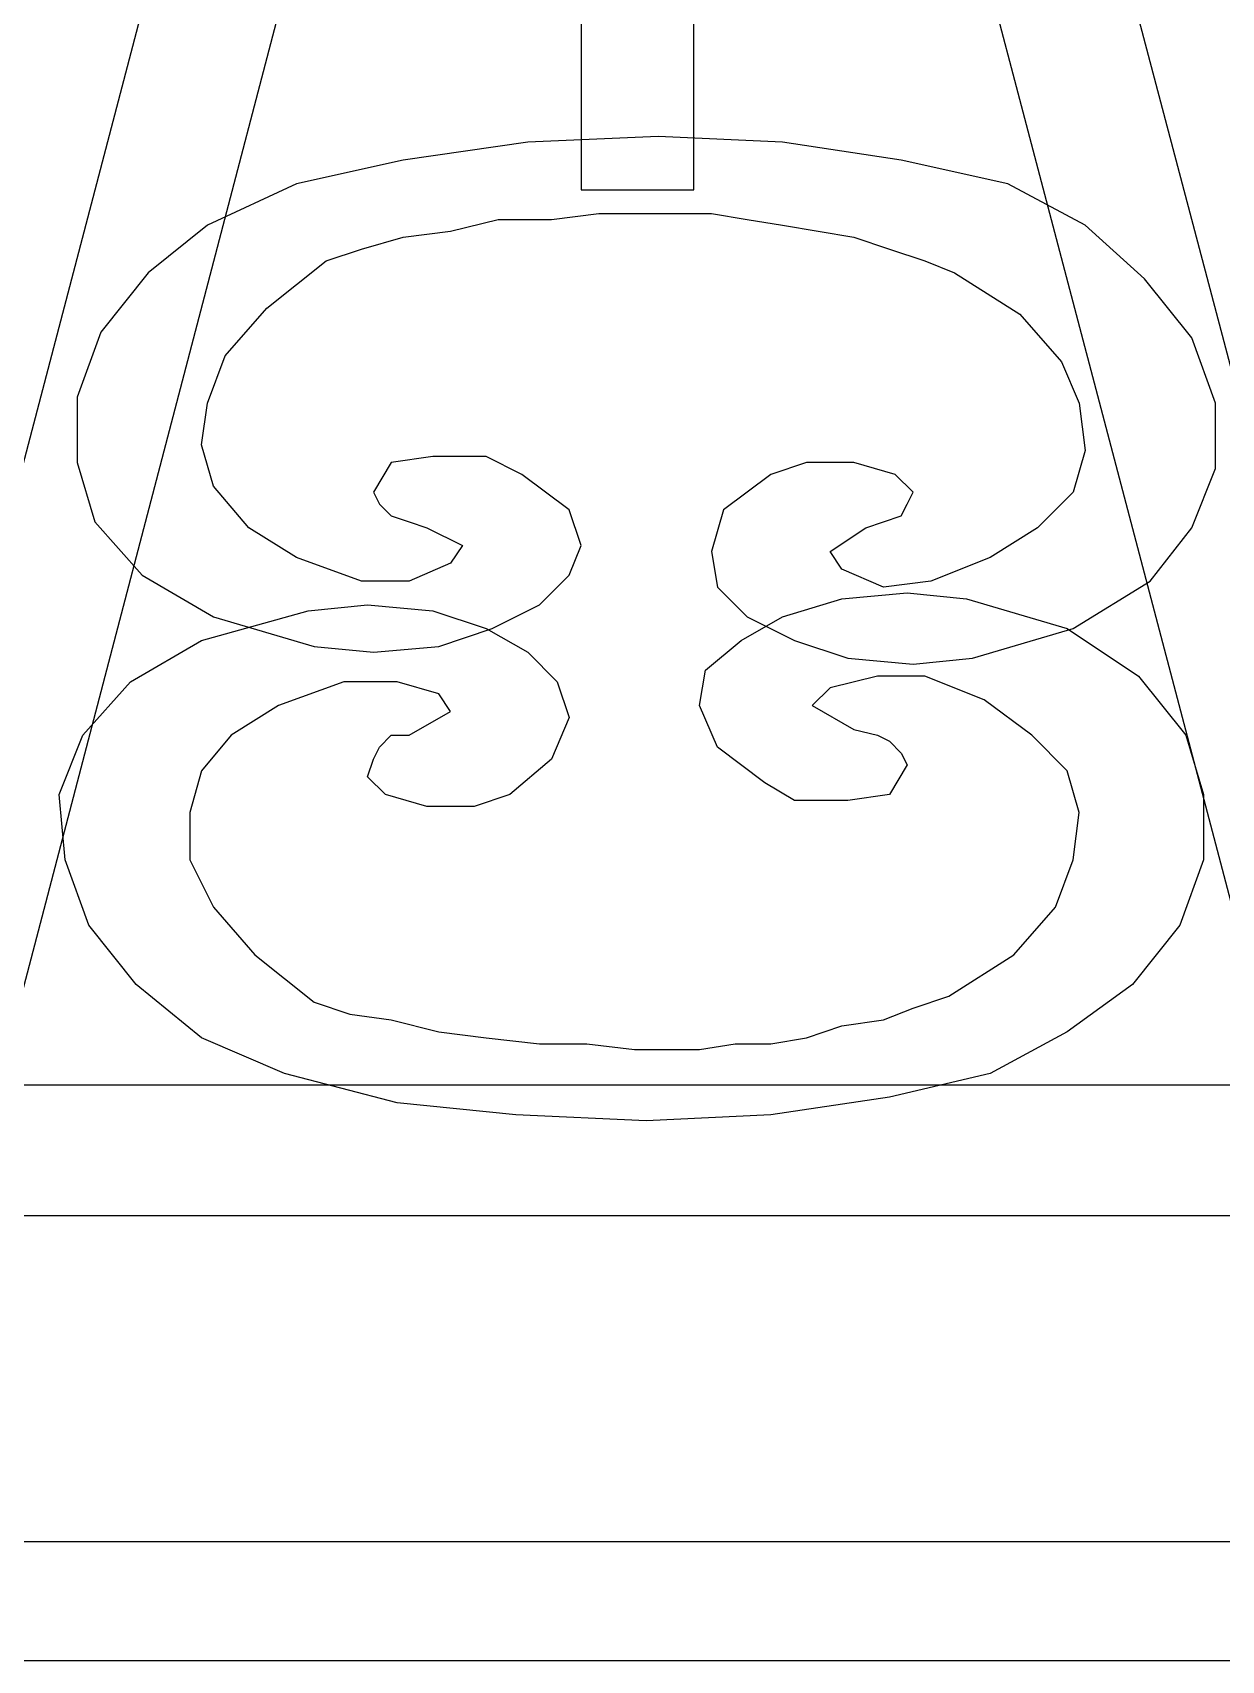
# Model space of a CAD drawing. Header units: centimetres. Extents: x -55 to 54, y -93 to 10.
# Drawn here: x -7.52 to 6.8, y -79.8 to -60.19 of the extents above; entities that cross this region are included whole.
import ezdxf

# ---------------------------------------------------------------- set-up
doc = ezdxf.new("R2010")
doc.units = ezdxf.units.CM
doc.header["$MEASUREMENT"] = 0
doc.layers.add('layer 1', color=7, linetype='Continuous')

msp = doc.modelspace()

# ---------------------------------------------------------------- linework, layer by layer
at = {"layer": 'layer 1', "color": 108}
for points, knots in [([(-9.7678, -7.29396), (-9.7678, -7.29396), (-8.33917, -6.50822), (-8.33917, -6.50822), (-8.33917, -6.50822), (-8.33917, -6.50822), (9.09008, -72.43938), (9.09008, -72.43938), (9.09008, -72.43938), (9.09008, -72.43938), (7.59002, -73.22512), (7.59002, -73.22512), (7.59002, -73.22512), (7.59002, -73.22512), (-9.7678, -7.29396), (-9.7678, -7.29396)], [0, 0, 0, 0, 0.25, 0.25, 0.25, 0.25, 0.5, 0.5, 0.5, 0.5, 0.75, 0.75, 0.75, 0.75, 1, 1, 1, 1]), ([(9.23295, -7.29396), (9.23295, -7.29396), (7.80432, -6.50822), (7.80432, -6.50822), (7.80432, -6.50822), (7.80432, -6.50822), (-9.48207, -72.43938), (-9.48207, -72.43938), (-9.48207, -72.43938), (-9.48207, -72.43938), (-8.05345, -73.29655), (-8.05345, -73.29655), (-8.05345, -73.29655), (-8.05345, -73.29655), (9.23295, -7.29396), (9.23295, -7.29396)], [0, 0, 0, 0, 0.25, 0.25, 0.25, 0.25, 0.5, 0.5, 0.5, 0.5, 0.75, 0.75, 0.75, 0.75, 1, 1, 1, 1]), ([(-0.91031, -41.43816), (-0.91031, -41.43816), (0.44689, -41.43816), (0.44689, -41.43816), (0.44689, -41.43816), (0.44689, -41.43816), (0.44689, -62.08183), (0.44689, -62.08183), (0.44689, -62.08183), (0.44689, -62.08183), (-0.91031, -62.08183), (-0.91031, -62.08183), (-0.91031, -62.08183), (-0.91031, -62.08183), (-0.91031, -41.43816), (-0.91031, -41.43816)], [0, 0, 0, 0, 0.25, 0.25, 0.25, 0.25, 0.5, 0.5, 0.5, 0.5, 0.75, 0.75, 0.75, 0.75, 1, 1, 1, 1]), ([(5.16136, -62.51041), (5.16136, -62.51041), (5.87567, -63.1533), (5.87567, -63.1533), (5.87567, -63.1533), (5.87567, -63.1533), (6.44712, -63.86761), (6.44712, -63.86761), (6.44712, -63.86761), (6.44712, -63.86761), (6.73285, -64.65336), (6.73285, -64.65336), (6.73285, -64.65336), (6.73285, -64.65336), (6.73285, -65.4391), (6.73285, -65.4391), (6.73285, -65.4391), (6.73285, -65.4391), (6.44712, -66.15341), (6.44712, -66.15341), (6.44712, -66.15341), (6.44712, -66.15341), (5.9471, -66.7963), (5.9471, -66.7963), (5.9471, -66.7963), (5.9471, -66.7963), (5.01849, -67.36775), (5.01849, -67.36775), (5.01849, -67.36775), (5.01849, -67.36775), (3.80416, -67.72491), (3.80416, -67.72491), (3.80416, -67.72491), (3.80416, -67.72491), (3.08985, -67.79634), (3.08985, -67.79634), (3.08985, -67.79634), (3.08985, -67.79634), (2.3041, -67.72491), (2.3041, -67.72491), (2.3041, -67.72491), (2.3041, -67.72491), (1.66122, -67.51061), (1.66122, -67.51061), (1.66122, -67.51061), (1.66122, -67.51061), (1.08977, -67.22489), (1.08977, -67.22489), (1.08977, -67.22489), (1.08977, -67.22489), (0.73261, -66.86773), (0.73261, -66.86773), (0.73261, -66.86773), (0.73261, -66.86773), (0.66118, -66.43914), (0.66118, -66.43914), (0.66118, -66.43914), (0.66118, -66.43914), (0.80404, -65.93912), (0.80404, -65.93912), (0.80404, -65.93912), (0.80404, -65.93912), (1.37549, -65.51053), (1.37549, -65.51053), (1.37549, -65.51053), (1.37549, -65.51053), (1.80408, -65.36767), (1.80408, -65.36767), (1.80408, -65.36767), (1.80408, -65.36767), (2.37553, -65.36767), (2.37553, -65.36767), (2.37553, -65.36767), (2.37553, -65.36767), (2.87555, -65.51053), (2.87555, -65.51053), (2.87555, -65.51053), (2.87555, -65.51053), (3.08985, -65.72483), (3.08985, -65.72483), (3.08985, -65.72483), (3.08985, -65.72483), (3.01842, -65.86769), (3.01842, -65.86769), (3.01842, -65.86769), (3.01842, -65.86769), (2.94698, -66.01055), (2.94698, -66.01055), (2.94698, -66.01055), (2.94698, -66.01055), (2.73269, -66.08198), (2.73269, -66.08198), (2.73269, -66.08198), (2.73269, -66.08198), (2.5184, -66.15341), (2.5184, -66.15341), (2.5184, -66.15341), (2.5184, -66.15341), (2.08981, -66.43914), (2.08981, -66.43914), (2.08981, -66.43914), (2.08981, -66.43914), (2.23267, -66.65343), (2.23267, -66.65343), (2.23267, -66.65343), (2.23267, -66.65343), (2.73269, -66.86773), (2.73269, -66.86773), (2.73269, -66.86773), (2.73269, -66.86773), (3.30414, -66.7963), (3.30414, -66.7963), (3.30414, -66.7963), (3.30414, -66.7963), (4.01846, -66.51057), (4.01846, -66.51057), (4.01846, -66.51057), (4.01846, -66.51057), (4.58991, -66.15341), (4.58991, -66.15341), (4.58991, -66.15341), (4.58991, -66.15341), (5.01849, -65.72483), (5.01849, -65.72483), (5.01849, -65.72483), (5.01849, -65.72483), (5.16136, -65.22481), (5.16136, -65.22481), (5.16136, -65.22481), (5.16136, -65.22481), (5.08993, -64.65336), (5.08993, -64.65336), (5.08993, -64.65336), (5.08993, -64.65336), (4.87563, -64.15334), (4.87563, -64.15334), (4.87563, -64.15334), (4.87563, -64.15334), (4.37561, -63.58189), (4.37561, -63.58189), (4.37561, -63.58189), (4.37561, -63.58189), (3.58987, -63.08187), (3.58987, -63.08187), (3.58987, -63.08187), (3.58987, -63.08187), (3.23271, -62.939), (3.23271, -62.939), (3.23271, -62.939), (3.23271, -62.939), (2.80412, -62.79614), (2.80412, -62.79614), (2.80412, -62.79614), (2.80412, -62.79614), (2.37553, -62.65328), (2.37553, -62.65328), (2.37553, -62.65328), (2.37553, -62.65328), (1.94695, -62.58185), (1.94695, -62.58185), (1.94695, -62.58185), (1.94695, -62.58185), (1.51836, -62.51041), (1.51836, -62.51041), (1.51836, -62.51041), (1.51836, -62.51041), (1.08977, -62.43898), (1.08977, -62.43898), (1.08977, -62.43898), (1.08977, -62.43898), (0.66118, -62.36755), (0.66118, -62.36755), (0.66118, -62.36755), (0.66118, -62.36755), (0.30402, -62.36755), (0.30402, -62.36755), (0.30402, -62.36755), (0.30402, -62.36755), (0.30402, -62.36755), (0.30402, -62.36755), (0.30402, -62.36755), (0.30402, -62.36755), (0.30402, -62.36755), (0.30402, -62.36755), (0.30402, -62.36755), (0.30402, -62.36755), (0.30402, -62.36755), (0.30402, -62.36755), (0.30402, -62.36755), (0.30402, -62.36755), (0.30402, -62.36755), (0.30402, -62.36755), (0.30402, -62.36755), (0.30402, -62.36755), (-0.196, -62.36755), (-0.196, -62.36755), (-0.196, -62.36755), (-0.196, -62.36755), (-0.69602, -62.36755), (-0.69602, -62.36755), (-0.69602, -62.36755), (-0.69602, -62.36755), (-1.26747, -62.43898), (-1.26747, -62.43898), (-1.26747, -62.43898), (-1.26747, -62.43898), (-1.91035, -62.43898), (-1.91035, -62.43898), (-1.91035, -62.43898), (-1.91035, -62.43898), (-2.4818, -62.58185), (-2.4818, -62.58185), (-2.4818, -62.58185), (-2.4818, -62.58185), (-3.05325, -62.65328), (-3.05325, -62.65328), (-3.05325, -62.65328), (-3.05325, -62.65328), (-3.55327, -62.79614), (-3.55327, -62.79614), (-3.55327, -62.79614), (-3.55327, -62.79614), (-3.98186, -62.939), (-3.98186, -62.939), (-3.98186, -62.939), (-3.98186, -62.939), (-4.69617, -63.51045), (-4.69617, -63.51045), (-4.69617, -63.51045), (-4.69617, -63.51045), (-5.19619, -64.08191), (-5.19619, -64.08191), (-5.19619, -64.08191), (-5.19619, -64.08191), (-5.41049, -64.65336), (-5.41049, -64.65336), (-5.41049, -64.65336), (-5.41049, -64.65336), (-5.48192, -65.15338), (-5.48192, -65.15338), (-5.48192, -65.15338), (-5.48192, -65.15338), (-5.33905, -65.6534), (-5.33905, -65.6534), (-5.33905, -65.6534), (-5.33905, -65.6534), (-4.91047, -66.15341), (-4.91047, -66.15341), (-4.91047, -66.15341), (-4.91047, -66.15341), (-4.33902, -66.51057), (-4.33902, -66.51057), (-4.33902, -66.51057), (-4.33902, -66.51057), (-3.55327, -66.7963), (-3.55327, -66.7963), (-3.55327, -66.7963), (-3.55327, -66.7963), (-2.98182, -66.7963), (-2.98182, -66.7963), (-2.98182, -66.7963), (-2.98182, -66.7963), (-2.4818, -66.582), (-2.4818, -66.582), (-2.4818, -66.582), (-2.4818, -66.582), (-2.33894, -66.36771), (-2.33894, -66.36771), (-2.33894, -66.36771), (-2.33894, -66.36771), (-2.76753, -66.15341), (-2.76753, -66.15341), (-2.76753, -66.15341), (-2.76753, -66.15341), (-2.98182, -66.08198), (-2.98182, -66.08198), (-2.98182, -66.08198), (-2.98182, -66.08198), (-3.19611, -66.01055), (-3.19611, -66.01055), (-3.19611, -66.01055), (-3.19611, -66.01055), (-3.33898, -65.86769), (-3.33898, -65.86769), (-3.33898, -65.86769), (-3.33898, -65.86769), (-3.41041, -65.72483), (-3.41041, -65.72483), (-3.41041, -65.72483), (-3.41041, -65.72483), (-3.19611, -65.36767), (-3.19611, -65.36767), (-3.19611, -65.36767), (-3.19611, -65.36767), (-2.69609, -65.29624), (-2.69609, -65.29624), (-2.69609, -65.29624), (-2.69609, -65.29624), (-2.05321, -65.29624), (-2.05321, -65.29624), (-2.05321, -65.29624), (-2.05321, -65.29624), (-1.62462, -65.51053), (-1.62462, -65.51053), (-1.62462, -65.51053), (-1.62462, -65.51053), (-1.05317, -65.93912), (-1.05317, -65.93912), (-1.05317, -65.93912), (-1.05317, -65.93912), (-0.91031, -66.36771), (-0.91031, -66.36771), (-0.91031, -66.36771), (-0.91031, -66.36771), (-1.05317, -66.72487), (-1.05317, -66.72487), (-1.05317, -66.72487), (-1.05317, -66.72487), (-1.41033, -67.08202), (-1.41033, -67.08202), (-1.41033, -67.08202), (-1.41033, -67.08202), (-1.98178, -67.36775), (-1.98178, -67.36775), (-1.98178, -67.36775), (-1.98178, -67.36775), (-2.62466, -67.58204), (-2.62466, -67.58204), (-2.62466, -67.58204), (-2.62466, -67.58204), (-3.41041, -67.65347), (-3.41041, -67.65347), (-3.41041, -67.65347), (-3.41041, -67.65347), (-4.12472, -67.58204), (-4.12472, -67.58204), (-4.12472, -67.58204), (-4.12472, -67.58204), (-5.33905, -67.22489), (-5.33905, -67.22489), (-5.33905, -67.22489), (-5.33905, -67.22489), (-6.19623, -66.72487), (-6.19623, -66.72487), (-6.19623, -66.72487), (-6.19623, -66.72487), (-6.76768, -66.08198), (-6.76768, -66.08198), (-6.76768, -66.08198), (-6.76768, -66.08198), (-6.98198, -65.36767), (-6.98198, -65.36767), (-6.98198, -65.36767), (-6.98198, -65.36767), (-6.98198, -64.58192), (-6.98198, -64.58192), (-6.98198, -64.58192), (-6.98198, -64.58192), (-6.69625, -63.79618), (-6.69625, -63.79618), (-6.69625, -63.79618), (-6.69625, -63.79618), (-6.1248, -63.08187), (-6.1248, -63.08187), (-6.1248, -63.08187), (-6.1248, -63.08187), (-5.41049, -62.51041), (-5.41049, -62.51041), (-5.41049, -62.51041), (-5.41049, -62.51041), (-4.33902, -62.0104), (-4.33902, -62.0104), (-4.33902, -62.0104), (-4.33902, -62.0104), (-3.05325, -61.72467), (-3.05325, -61.72467), (-3.05325, -61.72467), (-3.05325, -61.72467), (-1.55319, -61.51038), (-1.55319, -61.51038), (-1.55319, -61.51038), (-1.55319, -61.51038), (0.0183, -61.43894), (0.0183, -61.43894), (0.0183, -61.43894), (0.0183, -61.43894), (1.51836, -61.51038), (1.51836, -61.51038), (1.51836, -61.51038), (1.51836, -61.51038), (2.94698, -61.72467), (2.94698, -61.72467), (2.94698, -61.72467), (2.94698, -61.72467), (4.23275, -62.0104), (4.23275, -62.0104), (4.23275, -62.0104), (4.23275, -62.0104), (5.16136, -62.51041), (5.16136, -62.51041)], [0, 0, 0, 0, 0.01, 0.01, 0.01, 0.01, 0.02, 0.02, 0.02, 0.02, 0.03, 0.03, 0.03, 0.03, 0.04, 0.04, 0.04, 0.04, 0.05, 0.05, 0.05, 0.05, 0.06, 0.06, 0.06, 0.06, 0.07, 0.07, 0.07, 0.07, 0.08, 0.08, 0.08, 0.08, 0.09, 0.09, 0.09, 0.09, 0.1, 0.1, 0.1, 0.1, 0.11, 0.11, 0.11, 0.11, 0.12, 0.12, 0.12, 0.12, 0.13, 0.13, 0.13, 0.13, 0.14, 0.14, 0.14, 0.14, 0.15, 0.15, 0.15, 0.15, 0.16, 0.16, 0.16, 0.16, 0.17, 0.17, 0.17, 0.17, 0.18, 0.18, 0.18, 0.18, 0.19, 0.19, 0.19, 0.19, 0.2, 0.2, 0.2, 0.2, 0.21, 0.21, 0.21, 0.21, 0.22, 0.22, 0.22, 0.22, 0.23, 0.23, 0.23, 0.23, 0.24, 0.24, 0.24, 0.24, 0.25, 0.25, 0.25, 0.25, 0.26, 0.26, 0.26, 0.26, 0.27, 0.27, 0.27, 0.27, 0.28, 0.28, 0.28, 0.28, 0.29, 0.29, 0.29, 0.29, 0.3, 0.3, 0.3, 0.3, 0.31, 0.31, 0.31, 0.31, 0.32, 0.32, 0.32, 0.32, 0.33, 0.33, 0.33, 0.33, 0.34, 0.34, 0.34, 0.34, 0.35, 0.35, 0.35, 0.35, 0.36, 0.36, 0.36, 0.36, 0.37, 0.37, 0.37, 0.37, 0.38, 0.38, 0.38, 0.38, 0.39, 0.39, 0.39, 0.39, 0.4, 0.4, 0.4, 0.4, 0.41, 0.41, 0.41, 0.41, 0.42, 0.42, 0.42, 0.42, 0.43, 0.43, 0.43, 0.43, 0.44, 0.44, 0.44, 0.44, 0.45, 0.45, 0.45, 0.45, 0.46, 0.46, 0.46, 0.46, 0.47, 0.47, 0.47, 0.47, 0.48, 0.48, 0.48, 0.48, 0.49, 0.49, 0.49, 0.49, 0.5, 0.5, 0.5, 0.5, 0.51, 0.51, 0.51, 0.51, 0.52, 0.52, 0.52, 0.52, 0.53, 0.53, 0.53, 0.53, 0.54, 0.54, 0.54, 0.54, 0.55, 0.55, 0.55, 0.55, 0.56, 0.56, 0.56, 0.56, 0.57, 0.57, 0.57, 0.57, 0.58, 0.58, 0.58, 0.58, 0.59, 0.59, 0.59, 0.59, 0.6, 0.6, 0.6, 0.6, 0.61, 0.61, 0.61, 0.61, 0.62, 0.62, 0.62, 0.62, 0.63, 0.63, 0.63, 0.63, 0.64, 0.64, 0.64, 0.64, 0.65, 0.65, 0.65, 0.65, 0.66, 0.66, 0.66, 0.66, 0.67, 0.67, 0.67, 0.67, 0.68, 0.68, 0.68, 0.68, 0.69, 0.69, 0.69, 0.69, 0.7, 0.7, 0.7, 0.7, 0.71, 0.71, 0.71, 0.71, 0.72, 0.72, 0.72, 0.72, 0.73, 0.73, 0.73, 0.73, 0.74, 0.74, 0.74, 0.74, 0.75, 0.75, 0.75, 0.75, 0.76, 0.76, 0.76, 0.76, 0.77, 0.77, 0.77, 0.77, 0.78, 0.78, 0.78, 0.78, 0.79, 0.79, 0.79, 0.79, 0.8, 0.8, 0.8, 0.8, 0.81, 0.81, 0.81, 0.81, 0.82, 0.82, 0.82, 0.82, 0.83, 0.83, 0.83, 0.83, 0.84, 0.84, 0.84, 0.84, 0.85, 0.85, 0.85, 0.85, 0.86, 0.86, 0.86, 0.86, 0.87, 0.87, 0.87, 0.87, 0.88, 0.88, 0.88, 0.88, 0.89, 0.89, 0.89, 0.89, 0.9, 0.9, 0.9, 0.9, 0.91, 0.91, 0.91, 0.91, 0.92, 0.92, 0.92, 0.92, 0.93, 0.93, 0.93, 0.93, 0.94, 0.94, 0.94, 0.94, 0.95, 0.95, 0.95, 0.95, 0.96, 0.96, 0.96, 0.96, 0.97, 0.97, 0.97, 0.97, 0.98, 0.98, 0.98, 0.98, 0.99, 0.99, 0.99, 0.99, 1, 1, 1, 1]), ([(4.94706, -72.22508), (4.94706, -72.22508), (5.73281, -71.65363), (5.73281, -71.65363), (5.73281, -71.65363), (5.73281, -71.65363), (6.30426, -70.93932), (6.30426, -70.93932), (6.30426, -70.93932), (6.30426, -70.93932), (6.58998, -70.15357), (6.58998, -70.15357), (6.58998, -70.15357), (6.58998, -70.15357), (6.58998, -69.36783), (6.58998, -69.36783), (6.58998, -69.36783), (6.58998, -69.36783), (6.37569, -68.65351), (6.37569, -68.65351), (6.37569, -68.65351), (6.37569, -68.65351), (5.80424, -67.9392), (5.80424, -67.9392), (5.80424, -67.9392), (5.80424, -67.9392), (4.94706, -67.36775), (4.94706, -67.36775), (4.94706, -67.36775), (4.94706, -67.36775), (3.73273, -67.01059), (3.73273, -67.01059), (3.73273, -67.01059), (3.73273, -67.01059), (3.01842, -66.93916), (3.01842, -66.93916), (3.01842, -66.93916), (3.01842, -66.93916), (2.23267, -67.01059), (2.23267, -67.01059), (2.23267, -67.01059), (2.23267, -67.01059), (1.51836, -67.22489), (1.51836, -67.22489), (1.51836, -67.22489), (1.51836, -67.22489), (1.01834, -67.51061), (1.01834, -67.51061), (1.01834, -67.51061), (1.01834, -67.51061), (0.58975, -67.86777), (0.58975, -67.86777), (0.58975, -67.86777), (0.58975, -67.86777), (0.51832, -68.29636), (0.51832, -68.29636), (0.51832, -68.29636), (0.51832, -68.29636), (0.73261, -68.79638), (0.73261, -68.79638), (0.73261, -68.79638), (0.73261, -68.79638), (1.30406, -69.22496), (1.30406, -69.22496), (1.30406, -69.22496), (1.30406, -69.22496), (1.66122, -69.43926), (1.66122, -69.43926), (1.66122, -69.43926), (1.66122, -69.43926), (2.3041, -69.43926), (2.3041, -69.43926), (2.3041, -69.43926), (2.3041, -69.43926), (2.80412, -69.36783), (2.80412, -69.36783), (2.80412, -69.36783), (2.80412, -69.36783), (3.01842, -69.01067), (3.01842, -69.01067), (3.01842, -69.01067), (3.01842, -69.01067), (2.94698, -68.86781), (2.94698, -68.86781), (2.94698, -68.86781), (2.94698, -68.86781), (2.80412, -68.72494), (2.80412, -68.72494), (2.80412, -68.72494), (2.80412, -68.72494), (2.66126, -68.65351), (2.66126, -68.65351), (2.66126, -68.65351), (2.66126, -68.65351), (2.37553, -68.58208), (2.37553, -68.58208), (2.37553, -68.58208), (2.37553, -68.58208), (1.87551, -68.29636), (1.87551, -68.29636), (1.87551, -68.29636), (1.87551, -68.29636), (2.08981, -68.08206), (2.08981, -68.08206), (2.08981, -68.08206), (2.08981, -68.08206), (2.66126, -67.9392), (2.66126, -67.9392), (2.66126, -67.9392), (2.66126, -67.9392), (3.23271, -67.9392), (3.23271, -67.9392), (3.23271, -67.9392), (3.23271, -67.9392), (3.94702, -68.22492), (3.94702, -68.22492), (3.94702, -68.22492), (3.94702, -68.22492), (4.51847, -68.65351), (4.51847, -68.65351), (4.51847, -68.65351), (4.51847, -68.65351), (4.94706, -69.0821), (4.94706, -69.0821), (4.94706, -69.0821), (4.94706, -69.0821), (5.08993, -69.58212), (5.08993, -69.58212), (5.08993, -69.58212), (5.08993, -69.58212), (5.01849, -70.15357), (5.01849, -70.15357), (5.01849, -70.15357), (5.01849, -70.15357), (4.8042, -70.72502), (4.8042, -70.72502), (4.8042, -70.72502), (4.8042, -70.72502), (4.30418, -71.29647), (4.30418, -71.29647), (4.30418, -71.29647), (4.30418, -71.29647), (3.51844, -71.79649), (3.51844, -71.79649), (3.51844, -71.79649), (3.51844, -71.79649), (3.08985, -71.93936), (3.08985, -71.93936), (3.08985, -71.93936), (3.08985, -71.93936), (2.73269, -72.08222), (2.73269, -72.08222), (2.73269, -72.08222), (2.73269, -72.08222), (2.23267, -72.15365), (2.23267, -72.15365), (2.23267, -72.15365), (2.23267, -72.15365), (1.80408, -72.29651), (1.80408, -72.29651), (1.80408, -72.29651), (1.80408, -72.29651), (1.37549, -72.36794), (1.37549, -72.36794), (1.37549, -72.36794), (1.37549, -72.36794), (0.94691, -72.36794), (0.94691, -72.36794), (0.94691, -72.36794), (0.94691, -72.36794), (0.51832, -72.43938), (0.51832, -72.43938), (0.51832, -72.43938), (0.51832, -72.43938), (0.16116, -72.43938), (0.16116, -72.43938), (0.16116, -72.43938), (0.16116, -72.43938), (0.16116, -72.43938), (0.16116, -72.43938), (0.16116, -72.43938), (0.16116, -72.43938), (0.16116, -72.43938), (0.16116, -72.43938), (0.16116, -72.43938), (0.16116, -72.43938), (0.16116, -72.43938), (0.16116, -72.43938), (0.16116, -72.43938), (0.16116, -72.43938), (0.16116, -72.43938), (0.16116, -72.43938), (0.16116, -72.43938), (0.16116, -72.43938), (-0.26743, -72.43938), (-0.26743, -72.43938), (-0.26743, -72.43938), (-0.26743, -72.43938), (-0.83888, -72.36794), (-0.83888, -72.36794), (-0.83888, -72.36794), (-0.83888, -72.36794), (-1.41033, -72.36794), (-1.41033, -72.36794), (-1.41033, -72.36794), (-1.41033, -72.36794), (-2.05321, -72.29651), (-2.05321, -72.29651), (-2.05321, -72.29651), (-2.05321, -72.29651), (-2.62466, -72.22508), (-2.62466, -72.22508), (-2.62466, -72.22508), (-2.62466, -72.22508), (-3.19611, -72.08222), (-3.19611, -72.08222), (-3.19611, -72.08222), (-3.19611, -72.08222), (-3.69613, -72.01079), (-3.69613, -72.01079), (-3.69613, -72.01079), (-3.69613, -72.01079), (-4.12472, -71.86792), (-4.12472, -71.86792), (-4.12472, -71.86792), (-4.12472, -71.86792), (-4.83904, -71.29647), (-4.83904, -71.29647), (-4.83904, -71.29647), (-4.83904, -71.29647), (-5.33905, -70.72502), (-5.33905, -70.72502), (-5.33905, -70.72502), (-5.33905, -70.72502), (-5.62478, -70.15357), (-5.62478, -70.15357), (-5.62478, -70.15357), (-5.62478, -70.15357), (-5.62478, -69.58212), (-5.62478, -69.58212), (-5.62478, -69.58212), (-5.62478, -69.58212), (-5.48192, -69.0821), (-5.48192, -69.0821), (-5.48192, -69.0821), (-5.48192, -69.0821), (-5.12476, -68.65351), (-5.12476, -68.65351), (-5.12476, -68.65351), (-5.12476, -68.65351), (-4.55331, -68.29636), (-4.55331, -68.29636), (-4.55331, -68.29636), (-4.55331, -68.29636), (-3.76756, -68.01063), (-3.76756, -68.01063), (-3.76756, -68.01063), (-3.76756, -68.01063), (-3.12468, -68.01063), (-3.12468, -68.01063), (-3.12468, -68.01063), (-3.12468, -68.01063), (-2.62466, -68.15349), (-2.62466, -68.15349), (-2.62466, -68.15349), (-2.62466, -68.15349), (-2.4818, -68.36779), (-2.4818, -68.36779), (-2.4818, -68.36779), (-2.4818, -68.36779), (-2.98182, -68.65351), (-2.98182, -68.65351), (-2.98182, -68.65351), (-2.98182, -68.65351), (-3.19611, -68.65351), (-3.19611, -68.65351), (-3.19611, -68.65351), (-3.19611, -68.65351), (-3.33898, -68.79638), (-3.33898, -68.79638), (-3.33898, -68.79638), (-3.33898, -68.79638), (-3.41041, -68.93924), (-3.41041, -68.93924), (-3.41041, -68.93924), (-3.41041, -68.93924), (-3.48184, -69.15353), (-3.48184, -69.15353), (-3.48184, -69.15353), (-3.48184, -69.15353), (-3.26755, -69.36783), (-3.26755, -69.36783), (-3.26755, -69.36783), (-3.26755, -69.36783), (-2.76753, -69.51069), (-2.76753, -69.51069), (-2.76753, -69.51069), (-2.76753, -69.51069), (-2.19607, -69.51069), (-2.19607, -69.51069), (-2.19607, -69.51069), (-2.19607, -69.51069), (-1.76749, -69.36783), (-1.76749, -69.36783), (-1.76749, -69.36783), (-1.76749, -69.36783), (-1.26747, -68.93924), (-1.26747, -68.93924), (-1.26747, -68.93924), (-1.26747, -68.93924), (-1.05317, -68.43922), (-1.05317, -68.43922), (-1.05317, -68.43922), (-1.05317, -68.43922), (-1.19604, -68.01063), (-1.19604, -68.01063), (-1.19604, -68.01063), (-1.19604, -68.01063), (-1.55319, -67.65347), (-1.55319, -67.65347), (-1.55319, -67.65347), (-1.55319, -67.65347), (-2.05321, -67.36775), (-2.05321, -67.36775), (-2.05321, -67.36775), (-2.05321, -67.36775), (-2.69609, -67.15345), (-2.69609, -67.15345), (-2.69609, -67.15345), (-2.69609, -67.15345), (-3.48184, -67.08202), (-3.48184, -67.08202), (-3.48184, -67.08202), (-3.48184, -67.08202), (-4.19615, -67.15345), (-4.19615, -67.15345), (-4.19615, -67.15345), (-4.19615, -67.15345), (-5.48192, -67.51061), (-5.48192, -67.51061), (-5.48192, -67.51061), (-5.48192, -67.51061), (-6.33909, -68.01063), (-6.33909, -68.01063), (-6.33909, -68.01063), (-6.33909, -68.01063), (-6.91055, -68.65351), (-6.91055, -68.65351), (-6.91055, -68.65351), (-6.91055, -68.65351), (-7.19627, -69.36783), (-7.19627, -69.36783), (-7.19627, -69.36783), (-7.19627, -69.36783), (-7.12484, -70.15357), (-7.12484, -70.15357), (-7.12484, -70.15357), (-7.12484, -70.15357), (-6.83911, -70.93932), (-6.83911, -70.93932), (-6.83911, -70.93932), (-6.83911, -70.93932), (-6.26766, -71.65363), (-6.26766, -71.65363), (-6.26766, -71.65363), (-6.26766, -71.65363), (-5.48192, -72.29651), (-5.48192, -72.29651), (-5.48192, -72.29651), (-5.48192, -72.29651), (-4.48188, -72.7251), (-4.48188, -72.7251), (-4.48188, -72.7251), (-4.48188, -72.7251), (-3.12468, -73.08226), (-3.12468, -73.08226), (-3.12468, -73.08226), (-3.12468, -73.08226), (-1.69605, -73.22512), (-1.69605, -73.22512), (-1.69605, -73.22512), (-1.69605, -73.22512), (-0.12456, -73.29655), (-0.12456, -73.29655), (-0.12456, -73.29655), (-0.12456, -73.29655), (1.37549, -73.22512), (1.37549, -73.22512), (1.37549, -73.22512), (1.37549, -73.22512), (2.80412, -73.01083), (2.80412, -73.01083), (2.80412, -73.01083), (2.80412, -73.01083), (4.01846, -72.7251), (4.01846, -72.7251), (4.01846, -72.7251), (4.01846, -72.7251), (4.94706, -72.22508), (4.94706, -72.22508)], [0, 0, 0, 0, 0.01, 0.01, 0.01, 0.01, 0.02, 0.02, 0.02, 0.02, 0.03, 0.03, 0.03, 0.03, 0.04, 0.04, 0.04, 0.04, 0.05, 0.05, 0.05, 0.05, 0.06, 0.06, 0.06, 0.06, 0.07, 0.07, 0.07, 0.07, 0.08, 0.08, 0.08, 0.08, 0.09, 0.09, 0.09, 0.09, 0.1, 0.1, 0.1, 0.1, 0.11, 0.11, 0.11, 0.11, 0.12, 0.12, 0.12, 0.12, 0.13, 0.13, 0.13, 0.13, 0.14, 0.14, 0.14, 0.14, 0.15, 0.15, 0.15, 0.15, 0.16, 0.16, 0.16, 0.16, 0.17, 0.17, 0.17, 0.17, 0.18, 0.18, 0.18, 0.18, 0.19, 0.19, 0.19, 0.19, 0.2, 0.2, 0.2, 0.2, 0.21, 0.21, 0.21, 0.21, 0.22, 0.22, 0.22, 0.22, 0.23, 0.23, 0.23, 0.23, 0.24, 0.24, 0.24, 0.24, 0.25, 0.25, 0.25, 0.25, 0.26, 0.26, 0.26, 0.26, 0.27, 0.27, 0.27, 0.27, 0.28, 0.28, 0.28, 0.28, 0.29, 0.29, 0.29, 0.29, 0.3, 0.3, 0.3, 0.3, 0.31, 0.31, 0.31, 0.31, 0.32, 0.32, 0.32, 0.32, 0.33, 0.33, 0.33, 0.33, 0.34, 0.34, 0.34, 0.34, 0.35, 0.35, 0.35, 0.35, 0.36, 0.36, 0.36, 0.36, 0.37, 0.37, 0.37, 0.37, 0.38, 0.38, 0.38, 0.38, 0.39, 0.39, 0.39, 0.39, 0.4, 0.4, 0.4, 0.4, 0.41, 0.41, 0.41, 0.41, 0.42, 0.42, 0.42, 0.42, 0.43, 0.43, 0.43, 0.43, 0.44, 0.44, 0.44, 0.44, 0.45, 0.45, 0.45, 0.45, 0.46, 0.46, 0.46, 0.46, 0.47, 0.47, 0.47, 0.47, 0.48, 0.48, 0.48, 0.48, 0.49, 0.49, 0.49, 0.49, 0.5, 0.5, 0.5, 0.5, 0.51, 0.51, 0.51, 0.51, 0.52, 0.52, 0.52, 0.52, 0.53, 0.53, 0.53, 0.53, 0.54, 0.54, 0.54, 0.54, 0.55, 0.55, 0.55, 0.55, 0.56, 0.56, 0.56, 0.56, 0.57, 0.57, 0.57, 0.57, 0.58, 0.58, 0.58, 0.58, 0.59, 0.59, 0.59, 0.59, 0.6, 0.6, 0.6, 0.6, 0.61, 0.61, 0.61, 0.61, 0.62, 0.62, 0.62, 0.62, 0.63, 0.63, 0.63, 0.63, 0.64, 0.64, 0.64, 0.64, 0.65, 0.65, 0.65, 0.65, 0.66, 0.66, 0.66, 0.66, 0.67, 0.67, 0.67, 0.67, 0.68, 0.68, 0.68, 0.68, 0.69, 0.69, 0.69, 0.69, 0.7, 0.7, 0.7, 0.7, 0.71, 0.71, 0.71, 0.71, 0.72, 0.72, 0.72, 0.72, 0.73, 0.73, 0.73, 0.73, 0.74, 0.74, 0.74, 0.74, 0.75, 0.75, 0.75, 0.75, 0.76, 0.76, 0.76, 0.76, 0.77, 0.77, 0.77, 0.77, 0.78, 0.78, 0.78, 0.78, 0.79, 0.79, 0.79, 0.79, 0.8, 0.8, 0.8, 0.8, 0.81, 0.81, 0.81, 0.81, 0.82, 0.82, 0.82, 0.82, 0.83, 0.83, 0.83, 0.83, 0.84, 0.84, 0.84, 0.84, 0.85, 0.85, 0.85, 0.85, 0.86, 0.86, 0.86, 0.86, 0.87, 0.87, 0.87, 0.87, 0.88, 0.88, 0.88, 0.88, 0.89, 0.89, 0.89, 0.89, 0.9, 0.9, 0.9, 0.9, 0.91, 0.91, 0.91, 0.91, 0.92, 0.92, 0.92, 0.92, 0.93, 0.93, 0.93, 0.93, 0.94, 0.94, 0.94, 0.94, 0.95, 0.95, 0.95, 0.95, 0.96, 0.96, 0.96, 0.96, 0.97, 0.97, 0.97, 0.97, 0.98, 0.98, 0.98, 0.98, 0.99, 0.99, 0.99, 0.99, 1, 1, 1, 1]), ([(-48.05502, -72.86796), (-48.05502, -72.86796), (48.09161, -72.86796), (48.09161, -72.86796), (48.09161, -72.86796), (48.09161, -72.86796), (48.09161, -74.43945), (48.09161, -74.43945), (48.09161, -74.43945), (48.09161, -74.43945), (-48.05502, -74.43945), (-48.05502, -74.43945), (-48.05502, -74.43945), (-48.05502, -74.43945), (-48.05502, -72.86796), (-48.05502, -72.86796)], [0, 0, 0, 0, 0.25, 0.25, 0.25, 0.25, 0.5, 0.5, 0.5, 0.5, 0.75, 0.75, 0.75, 0.75, 1, 1, 1, 1]), ([(-48.05502, -78.36818), (-48.05502, -78.36818), (48.09161, -78.36818), (48.09161, -78.36818), (48.09161, -78.36818), (48.09161, -78.36818), (48.09161, -79.79681), (48.09161, -79.79681), (48.09161, -79.79681), (48.09161, -79.79681), (-48.05502, -79.79681), (-48.05502, -79.79681), (-48.05502, -79.79681), (-48.05502, -79.79681), (-48.05502, -78.36818), (-48.05502, -78.36818)], [0, 0, 0, 0, 0.25, 0.25, 0.25, 0.25, 0.5, 0.5, 0.5, 0.5, 0.75, 0.75, 0.75, 0.75, 1, 1, 1, 1])]:
    msp.add_open_spline(points, degree=3, knots=knots, dxfattribs=at)

doc.saveas('drawing.dxf')
